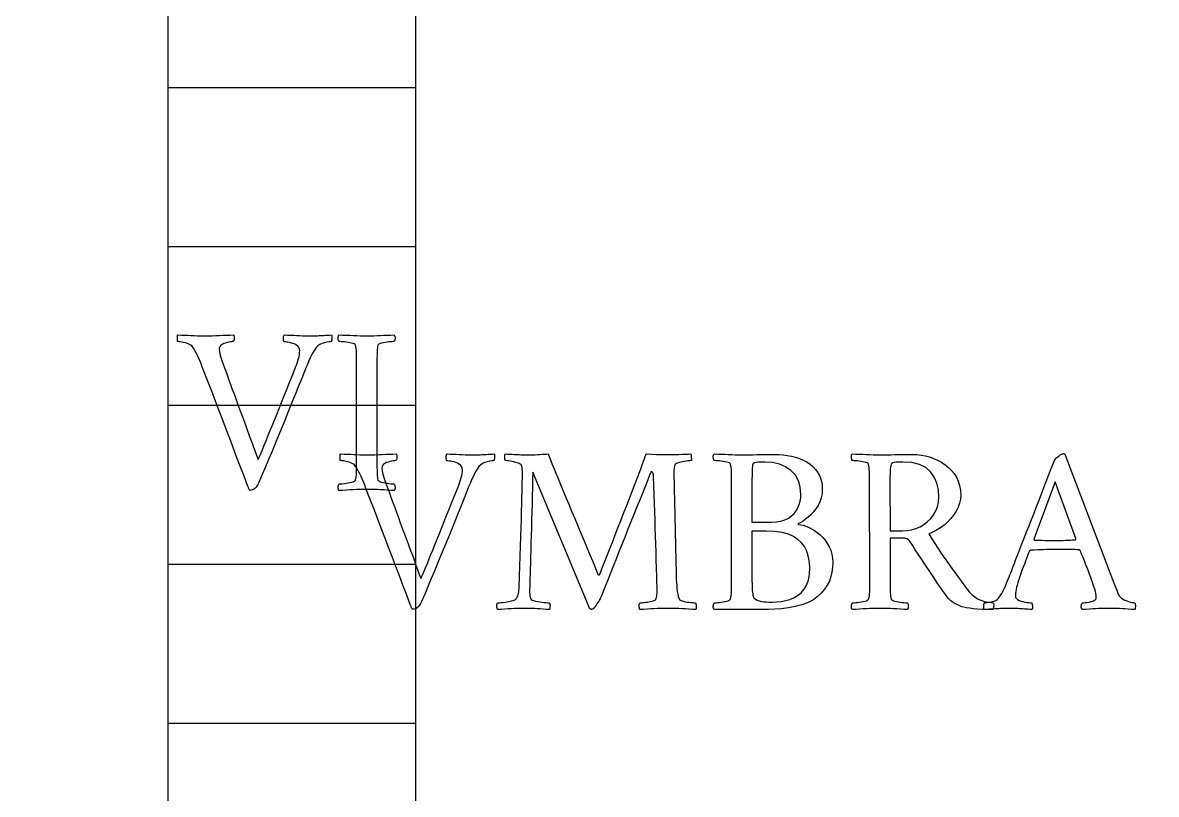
# Model space of a CAD drawing. Header units: millimetres. Extents: x -93 to 93, y -93 to 104.
# Drawn here: x -45.69 to -20.45, y -26.35 to -9.17 of the extents above; entities that cross this region are included whole.
import ezdxf

# ---------------------------------------------------------------- set-up
doc = ezdxf.new("R2010")
doc.units = ezdxf.units.MM
for name, color, linetype in [('CUT_OUTER', 1, 'Continuous'), ('ENGRAVE', 7, 'Continuous'), ('TEXT', 5, 'Continuous')]:
    doc.layers.add(name, color=color, linetype=linetype)

msp = doc.modelspace()

# ---------------------------------------------------------------- linework, layer by layer
at = {"layer": 'CUT_OUTER'}
msp.add_arc((-0.0002, -0.0002), 92.4998, 179.658282, 0.243527, dxfattribs=at)
at = {"layer": 'ENGRAVE'}
for points in [[(-42.4575, 0), (-42.4575, -42.4575), (42.4575, -42.4575), (42.4575, 0)], [(-36.938, 0), (-36.938, -36.938), (36.938, -36.938), (36.938, 0)], [(-42.4575, -10.6144), (-36.938, -10.6144)], [(-42.4575, -14.1525), (-36.938, -14.1525)], [(-42.4575, -17.6906), (-36.938, -17.6906)], [(-42.4575, -21.2288), (-36.938, -21.2288)], [(-42.4575, -24.7669), (-36.938, -24.7669)]]:
    msp.add_lwpolyline(points, dxfattribs=at)
for radius in [90.65, 90.65, 88.2219, 83.7125, 83.7125, 80.1513, 73.5375, 73.5375, 69.6525, 62.4375, 62.4375]:
    msp.add_circle((0, 0), radius, dxfattribs=at)
at = {"layer": 'TEXT'}
for points in [[(-41.634, -16.1437), (-41.5492, -16.1432), (-41.4658, -16.1417), (-41.3837, -16.1392), (-41.3029, -16.1357), (-41.2231, -16.1319), (-41.144, -16.1284), (-41.0655, -16.1252), (-40.9877, -16.1223), (-40.9832, -16.1355), (-40.9804, -16.1537), (-40.9792, -16.1769), (-40.9797, -16.2051), (-40.9819, -16.2323), (-40.9857, -16.2525), (-40.9912, -16.2657), (-40.9984, -16.2719), (-41.0126, -16.2727), (-41.0338, -16.2752), (-41.062, -16.2794), (-41.0972, -16.2853), (-41.1354, -16.2933), (-41.1727, -16.304), (-41.2089, -16.3173), (-41.2441, -16.3333), (-41.2745, -16.3532), (-41.2962, -16.3781), (-41.3092, -16.4079), (-41.3135, -16.4428), (-41.3075, -16.4969), (-41.2895, -16.5737), (-41.2595, -16.6732), (-41.2174, -16.7954), (-41.1942, -16.859), (-41.1673, -16.9322), (-41.1368, -17.0152), (-41.1026, -17.1078), (-41.0657, -17.2078), (-41.0271, -17.3128), (-40.9869, -17.4228), (-40.945, -17.5378), (-40.9021, -17.6553), (-40.8589, -17.7728), (-40.8153, -17.8904), (-40.7714, -18.0079), (-40.7283, -18.123), (-40.6873, -18.2335), (-40.6482, -18.3394), (-40.6111, -18.4405), (-40.5768, -18.5348), (-40.5457, -18.6201), (-40.518, -18.6964), (-40.4936, -18.7637), (-40.4734, -18.8193), (-40.4582, -18.8605), (-40.4481, -18.8874), (-40.4429, -18.8999), (-40.4345, -18.8817), (-40.4202, -18.8485), (-40.3998, -18.8002), (-40.3735, -18.737), (-40.3422, -18.6614), (-40.3074, -18.5761), (-40.2688, -18.4811), (-40.2266, -18.3764), (-40.1813, -18.2641), (-40.1338, -18.1461), (-40.0838, -18.0224), (-40.0316, -17.893), (-39.978, -17.7603), (-39.9241, -17.6266), (-39.8699, -17.4919), (-39.8153, -17.3562), (-39.7614, -17.222), (-39.7091, -17.0918), (-39.6585, -16.9656), (-39.6096, -16.8434), (-39.5916, -16.7974), (-39.5749, -16.75), (-39.5596, -16.7012), (-39.5455, -16.6511), (-39.5338, -16.6024), (-39.5255, -16.5577), (-39.5205, -16.5169), (-39.5188, -16.4802), (-39.5233, -16.4402), (-39.5369, -16.4054), (-39.5594, -16.3761), (-39.5909, -16.352), (-39.6277, -16.3323), (-39.6657, -16.316), (-39.7051, -16.303), (-39.7458, -16.2933), (-39.7841, -16.2863), (-39.8159, -16.2813), (-39.8415, -16.2782), (-39.8607, -16.2772), (-39.87, -16.2687), (-39.8767, -16.2539), (-39.8807, -16.2327), (-39.882, -16.2051), (-39.8807, -16.1769), (-39.8767, -16.1537), (-39.87, -16.1355), (-39.8607, -16.1223), (-39.7896, -16.1252), (-39.7205, -16.1284), (-39.6534, -16.1319), (-39.5883, -16.1357), (-39.5232, -16.1392), (-39.4561, -16.1417), (-39.387, -16.1432), (-39.3159, -16.1437), (-39.2576, -16.1435), (-39.2057, -16.143), (-39.1601, -16.1422), (-39.1209, -16.141), (-39.085, -16.1395), (-39.0494, -16.1377), (-39.0142, -16.1355), (-38.9793, -16.133), (-38.9426, -16.1304), (-38.9019, -16.1277), (-38.8572, -16.125), (-38.8084, -16.1223), (-38.8041, -16.1357), (-38.8017, -16.1544), (-38.8014, -16.1784), (-38.8031, -16.2078), (-38.8061, -16.2359), (-38.8098, -16.2559), (-38.8141, -16.2679), (-38.8191, -16.2719), (-38.8403, -16.2736), (-38.8718, -16.2786), (-38.9137, -16.2869), (-38.966, -16.2986), (-39.0206, -16.3153), (-39.0695, -16.3387), (-39.1127, -16.3687), (-39.1503, -16.4054), (-39.1761, -16.439), (-39.2057, -16.4862), (-39.2389, -16.5472), (-39.2758, -16.6218), (-39.3133, -16.7024), (-39.3486, -16.7813), (-39.3814, -16.8586), (-39.412, -16.9342), (-39.4826, -17.1095), (-39.5502, -17.2774), (-39.6148, -17.438), (-39.6764, -17.5912), (-39.7362, -17.7395), (-39.7952, -17.885), (-39.8537, -18.0279), (-39.9114, -18.1681), (-39.9693, -18.3083), (-40.0283, -18.4512), (-40.0882, -18.5968), (-40.1491, -18.745), (-40.2125, -18.8986), (-40.28, -19.0601), (-40.3514, -19.2297), (-40.4269, -19.4073), (-40.4487, -19.4541), (-40.4716, -19.4928), (-40.4955, -19.5235), (-40.5203, -19.5462), (-40.5459, -19.5626), (-40.5718, -19.5742), (-40.598, -19.5813), (-40.6245, -19.5836), (-40.6322, -19.5814), (-40.6392, -19.5749), (-40.6455, -19.5641), (-40.6512, -19.5489), (-40.6565, -19.5327), (-40.6619, -19.5188), (-40.6672, -19.5073), (-40.6726, -19.4981), (-40.7592, -19.2696), (-40.8428, -19.0488), (-40.9235, -18.8356), (-41.0011, -18.6301), (-41.0775, -18.4277), (-41.1546, -18.2235), (-41.2324, -18.0177), (-41.3109, -17.8102), (-41.3922, -17.5966), (-41.4785, -17.3722), (-41.5698, -17.1372), (-41.6661, -16.8915), (-41.6953, -16.8161), (-41.7242, -16.7446), (-41.7527, -16.6772), (-41.7809, -16.6138), (-41.8098, -16.5537), (-41.8403, -16.4962), (-41.8726, -16.4415), (-41.9064, -16.3894), (-41.9225, -16.3691), (-41.9438, -16.3507), (-41.9705, -16.3343), (-42.0026, -16.32), (-42.0371, -16.3076), (-42.0714, -16.2973), (-42.1052, -16.2889), (-42.1388, -16.2826), (-42.17, -16.2779), (-42.1969, -16.2746), (-42.2194, -16.2726), (-42.2376, -16.2719), (-42.2399, -16.2674), (-42.2416, -16.2539), (-42.2426, -16.2313), (-42.243, -16.1998), (-42.2426, -16.1679), (-42.2416, -16.1444), (-42.2399, -16.1292), (-42.2376, -16.1223), (-42.1506, -16.1252), (-42.0714, -16.1284), (-41.9998, -16.1319), (-41.9358, -16.1357), (-41.8719, -16.1392), (-41.8003, -16.1417), (-41.721, -16.1432), (-41.634, -16.1437)], [(-38.0232, -16.1437), (-37.9463, -16.1432), (-37.8703, -16.1417), (-37.7954, -16.1392), (-37.7214, -16.1357), (-37.6472, -16.1319), (-37.5712, -16.1284), (-37.4936, -16.1252), (-37.4143, -16.1223), (-37.4051, -16.135), (-37.3989, -16.1517), (-37.3958, -16.1724), (-37.3956, -16.1971), (-37.3978, -16.2218), (-37.4016, -16.2425), (-37.4071, -16.2592), (-37.4143, -16.2719), (-37.4337, -16.2724), (-37.4597, -16.2739), (-37.4924, -16.2764), (-37.5318, -16.2799), (-37.5739, -16.2844), (-37.6146, -16.2899), (-37.654, -16.2964), (-37.6921, -16.304), (-37.7254, -16.313), (-37.7508, -16.324), (-37.7682, -16.337), (-37.7775, -16.352), (-37.7847, -16.3807), (-37.7902, -16.4135), (-37.794, -16.4502), (-37.7962, -16.4909), (-37.7974, -16.5346), (-37.7982, -16.5804), (-37.7987, -16.6281), (-37.7989, -16.6779), (-37.7989, -16.6859), (-37.7989, -16.6939), (-37.7989, -16.7019), (-37.7989, -16.7099), (-37.7989, -16.7179), (-37.7989, -16.7259), (-37.7989, -16.7339), (-37.7989, -16.742), (-37.7989, -18.9693), (-37.7989, -18.9773), (-37.7989, -18.9854), (-37.7989, -18.9934), (-37.7989, -19.0014), (-37.7989, -19.0094), (-37.7989, -19.0174), (-37.7989, -19.0254), (-37.7989, -19.0334), (-37.7987, -19.083), (-37.7982, -19.1302), (-37.7974, -19.1751), (-37.7962, -19.2177), (-37.794, -19.2573), (-37.7902, -19.2932), (-37.7847, -19.3254), (-37.7775, -19.3539), (-37.7682, -19.3669), (-37.7508, -19.3793), (-37.7254, -19.391), (-37.6921, -19.402), (-37.654, -19.4118), (-37.6146, -19.42), (-37.5739, -19.4265), (-37.5318, -19.4314), (-37.4924, -19.4349), (-37.4597, -19.4374), (-37.4337, -19.4389), (-37.4143, -19.4394), (-37.4071, -19.4521), (-37.4016, -19.4687), (-37.3978, -19.4894), (-37.3956, -19.5142), (-37.3958, -19.5389), (-37.3989, -19.5596), (-37.4051, -19.5762), (-37.4143, -19.5889), (-37.4936, -19.5838), (-37.5712, -19.5789), (-37.6472, -19.5744), (-37.7214, -19.5702), (-37.7954, -19.5667), (-37.8703, -19.5642), (-37.9463, -19.5627), (-38.0232, -19.5622), (-38.0983, -19.5627), (-38.1741, -19.5642), (-38.2506, -19.5667), (-38.3277, -19.5702), (-38.4055, -19.5744), (-38.4839, -19.5789), (-38.563, -19.5838), (-38.6428, -19.5889), (-38.652, -19.5762), (-38.6582, -19.5596), (-38.6614, -19.5389), (-38.6615, -19.5142), (-38.6594, -19.4894), (-38.6555, -19.4687), (-38.65, -19.4521), (-38.6428, -19.4394), (-38.6235, -19.4389), (-38.5974, -19.4374), (-38.5647, -19.4349), (-38.5253, -19.4314), (-38.4831, -19.4265), (-38.4419, -19.42), (-38.4016, -19.4118), (-38.3624, -19.402), (-38.3282, -19.391), (-38.303, -19.3793), (-38.2868, -19.3669), (-38.2796, -19.3539), (-38.2701, -19.3195), (-38.2629, -19.2805), (-38.2581, -19.2367), (-38.2556, -19.1883), (-38.2544, -19.1366), (-38.2536, -19.0828), (-38.2531, -19.0271), (-38.2529, -18.9693), (-38.2529, -16.742), (-38.2531, -16.684), (-38.2536, -16.6278), (-38.2544, -16.5732), (-38.2556, -16.5203), (-38.2581, -16.4707), (-38.2629, -16.4261), (-38.2701, -16.3866), (-38.2796, -16.352), (-38.2868, -16.337), (-38.303, -16.324), (-38.3282, -16.313), (-38.3624, -16.304), (-38.4016, -16.2964), (-38.4419, -16.2899), (-38.4831, -16.2844), (-38.5253, -16.2799), (-38.5647, -16.2764), (-38.5974, -16.2739), (-38.6235, -16.2724), (-38.6428, -16.2719), (-38.65, -16.2592), (-38.6555, -16.2425), (-38.6594, -16.2218), (-38.6615, -16.1971), (-38.6614, -16.1724), (-38.6582, -16.1517), (-38.652, -16.135), (-38.6428, -16.1223), (-38.563, -16.1252), (-38.4839, -16.1284), (-38.4055, -16.1319), (-38.3277, -16.1357), (-38.2506, -16.1392), (-38.1741, -16.1417), (-38.0983, -16.1432), (-38.0232, -16.1437)], [(-38.0115, -18.7931), (-37.9267, -18.7926), (-37.8433, -18.7911), (-37.7611, -18.7886), (-37.6803, -18.785), (-37.6006, -18.7812), (-37.5214, -18.7777), (-37.443, -18.7745), (-37.3652, -18.7717), (-37.3607, -18.7849), (-37.3579, -18.8031), (-37.3567, -18.8263), (-37.3572, -18.8545), (-37.3594, -18.8817), (-37.3632, -18.9019), (-37.3687, -18.9151), (-37.3759, -18.9213), (-37.3901, -18.9221), (-37.4113, -18.9246), (-37.4395, -18.9288), (-37.4747, -18.9346), (-37.5129, -18.9426), (-37.5501, -18.9533), (-37.5864, -18.9667), (-37.6216, -18.9827), (-37.652, -19.0025), (-37.6737, -19.0274), (-37.6867, -19.0573), (-37.691, -19.0922), (-37.685, -19.1463), (-37.667, -19.223), (-37.6369, -19.3225), (-37.5949, -19.4447), (-37.5717, -19.5083), (-37.5448, -19.5816), (-37.5143, -19.6645), (-37.48, -19.7572), (-37.4432, -19.8572), (-37.4046, -19.9622), (-37.3644, -20.0722), (-37.3225, -20.1872), (-37.2796, -20.3047), (-37.2363, -20.4222), (-37.1928, -20.5397), (-37.1489, -20.6572), (-37.1058, -20.7724), (-37.0647, -20.8829), (-37.0257, -20.9887), (-36.9886, -21.0899), (-36.9542, -21.1842), (-36.9232, -21.2695), (-36.8955, -21.3458), (-36.8711, -21.413), (-36.8509, -21.4686), (-36.8357, -21.5098), (-36.8256, -21.5367), (-36.8204, -21.5492), (-36.812, -21.531), (-36.7977, -21.4978), (-36.7773, -21.4496), (-36.7509, -21.3863), (-36.7197, -21.3107), (-36.6848, -21.2254), (-36.6463, -21.1304), (-36.604, -21.0258), (-36.5588, -20.9134), (-36.5112, -20.7954), (-36.4613, -20.6717), (-36.4091, -20.5424), (-36.3555, -20.4097), (-36.3016, -20.276), (-36.2473, -20.1413), (-36.1928, -20.0056), (-36.1388, -19.8714), (-36.0866, -19.7412), (-36.036, -19.615), (-35.9871, -19.4928), (-35.9691, -19.4467), (-35.9524, -19.3993), (-35.937, -19.3506), (-35.923, -19.3005), (-35.9113, -19.2518), (-35.903, -19.207), (-35.898, -19.1663), (-35.8963, -19.1296), (-35.9008, -19.0895), (-35.9143, -19.0548), (-35.9369, -19.0254), (-35.9684, -19.0014), (-36.0051, -18.9817), (-36.0432, -18.9653), (-36.0826, -18.9523), (-36.1233, -18.9426), (-36.1615, -18.9356), (-36.1934, -18.9306), (-36.219, -18.9276), (-36.2382, -18.9266), (-36.2475, -18.9181), (-36.2542, -18.9032), (-36.2582, -18.882), (-36.2595, -18.8545), (-36.2582, -18.8263), (-36.2542, -18.8031), (-36.2475, -18.7849), (-36.2382, -18.7717), (-36.1671, -18.7745), (-36.0979, -18.7777), (-36.0308, -18.7812), (-35.9657, -18.785), (-35.9006, -18.7886), (-35.8335, -18.7911), (-35.7644, -18.7926), (-35.6933, -18.7931), (-35.6351, -18.7929), (-35.5832, -18.7924), (-35.5376, -18.7916), (-35.4984, -18.7904), (-35.4625, -18.7889), (-35.4269, -18.787), (-35.3917, -18.7849), (-35.3568, -18.7824), (-35.3201, -18.7797), (-35.2794, -18.777), (-35.2346, -18.7744), (-35.1859, -18.7717), (-35.1816, -18.785), (-35.1792, -18.8037), (-35.1789, -18.8278), (-35.1806, -18.8572), (-35.1836, -18.8852), (-35.1872, -18.9052), (-35.1916, -18.9172), (-35.1966, -18.9213), (-35.2178, -18.9229), (-35.2493, -18.9279), (-35.2912, -18.9363), (-35.3435, -18.948), (-35.3981, -18.9647), (-35.447, -18.988), (-35.4902, -19.0181), (-35.5278, -19.0548), (-35.5536, -19.0883), (-35.5832, -19.1356), (-35.6164, -19.1965), (-35.6533, -19.2711), (-35.6908, -19.3517), (-35.7261, -19.4307), (-35.7589, -19.508), (-35.7895, -19.5836), (-35.8601, -19.7589), (-35.9277, -19.9268), (-35.9923, -20.0874), (-36.0539, -20.2406), (-36.1136, -20.3888), (-36.1727, -20.5344), (-36.2312, -20.6772), (-36.2889, -20.8175), (-36.3468, -20.9577), (-36.4057, -21.1006), (-36.4657, -21.2461), (-36.5266, -21.3943), (-36.59, -21.5479), (-36.6575, -21.7095), (-36.7289, -21.8791), (-36.8044, -22.0567), (-36.8262, -22.1034), (-36.8491, -22.1421), (-36.873, -22.1728), (-36.8978, -22.1955), (-36.9234, -22.2119), (-36.9492, -22.2236), (-36.9754, -22.2306), (-37.002, -22.2329), (-37.0097, -22.2308), (-37.0167, -22.2243), (-37.023, -22.2134), (-37.0287, -22.1982), (-37.034, -22.182), (-37.0394, -22.1682), (-37.0447, -22.1567), (-37.0501, -22.1475), (-37.1367, -21.919), (-37.2203, -21.6981), (-37.3009, -21.485), (-37.3786, -21.2795), (-37.455, -21.077), (-37.5321, -20.8729), (-37.6099, -20.6671), (-37.6884, -20.4596), (-37.7696, -20.2459), (-37.8559, -20.0216), (-37.9473, -19.7866), (-38.0436, -19.5409), (-38.0728, -19.4654), (-38.1017, -19.394), (-38.1302, -19.3265), (-38.1584, -19.2631), (-38.1873, -19.203), (-38.2178, -19.1456), (-38.25, -19.0908), (-38.2839, -19.0388), (-38.3, -19.0184), (-38.3213, -19), (-38.348, -18.9837), (-38.3801, -18.9693), (-38.4146, -18.957), (-38.4488, -18.9466), (-38.4827, -18.9383), (-38.5163, -18.9319), (-38.5475, -18.9273), (-38.5744, -18.9239), (-38.5969, -18.9219), (-38.6151, -18.9213), (-38.6174, -18.9167), (-38.6191, -18.9032), (-38.6201, -18.8807), (-38.6204, -18.8491), (-38.6201, -18.8173), (-38.6191, -18.7937), (-38.6174, -18.7785), (-38.6151, -18.7717), (-38.5281, -18.7745), (-38.4488, -18.7777), (-38.3772, -18.7812), (-38.3133, -18.785), (-38.2494, -18.7886), (-38.1778, -18.7911), (-38.0985, -18.7926), (-38.0115, -18.7931)], [(-34.4061, -18.7931), (-34.3413, -18.7926), (-34.2805, -18.7911), (-34.2238, -18.7886), (-34.171, -18.785), (-34.1213, -18.7812), (-34.0735, -18.7777), (-34.0278, -18.7745), (-33.9841, -18.7717), (-33.9645, -18.8294), (-33.938, -18.9012), (-33.9045, -18.987), (-33.8639, -19.0868), (-33.8178, -19.1985), (-33.7678, -19.3199), (-33.7137, -19.4509), (-33.6556, -19.5916), (-33.5943, -19.7393), (-33.5307, -19.8914), (-33.4648, -20.0478), (-33.3965, -20.2085), (-33.3274, -20.3713), (-33.259, -20.5337), (-33.1912, -20.6958), (-33.1241, -20.8575), (-33.0587, -21.0163), (-32.9959, -21.1693), (-32.9358, -21.3167), (-32.8784, -21.4584), (-32.8751, -21.4631), (-32.8704, -21.4664), (-32.8644, -21.4684), (-32.857, -21.4691), (-32.8497, -21.4678), (-32.8437, -21.4638), (-32.839, -21.4571), (-32.8357, -21.4477), (-32.7602, -21.255), (-32.6888, -21.0718), (-32.6213, -20.8984), (-32.5579, -20.7347), (-32.4963, -20.5758), (-32.4344, -20.4169), (-32.3721, -20.2579), (-32.3095, -20.099), (-32.2453, -19.936), (-32.178, -19.7645), (-32.1077, -19.5848), (-32.0345, -19.3966), (-32.0101, -19.3339), (-31.985, -19.2684), (-31.9593, -19.2003), (-31.933, -19.1296), (-31.9073, -19.0598), (-31.8836, -18.9947), (-31.8619, -18.9343), (-31.8422, -18.8785), (-31.8258, -18.8318), (-31.8141, -18.7984), (-31.8071, -18.7784), (-31.8048, -18.7717), (-31.6849, -18.7787), (-31.5764, -18.7837), (-31.4793, -18.7867), (-31.3935, -18.7877), (-31.3219, -18.7874), (-31.2459, -18.7864), (-31.1656, -18.7847), (-31.081, -18.7824), (-30.9991, -18.7797), (-30.9268, -18.777), (-30.8642, -18.7744), (-30.8113, -18.7717), (-30.8086, -18.7807), (-30.8059, -18.7971), (-30.8033, -18.8208), (-30.8006, -18.8518), (-30.7983, -18.8822), (-30.7966, -18.9039), (-30.7956, -18.9169), (-30.7952, -18.9213), (-30.8168, -18.9219), (-30.844, -18.9239), (-30.8769, -18.9273), (-30.9154, -18.9319), (-30.9563, -18.9379), (-30.9962, -18.9453), (-31.0351, -18.954), (-31.073, -18.964), (-31.1067, -18.975), (-31.1331, -18.9867), (-31.1521, -18.999), (-31.1638, -19.0121), (-31.1711, -19.0321), (-31.1772, -19.0548), (-31.1818, -19.0802), (-31.1852, -19.1082), (-31.1875, -19.1369), (-31.1892, -19.1643), (-31.1902, -19.1903), (-31.1905, -19.215), (-31.1878, -19.2905), (-31.1852, -19.3833), (-31.1825, -19.4935), (-31.1798, -19.621), (-31.177, -19.7614), (-31.1738, -19.9101), (-31.1703, -20.0672), (-31.1665, -20.2326), (-31.1625, -20.4017), (-31.1585, -20.5698), (-31.1545, -20.7368), (-31.1505, -20.9029), (-31.1466, -21.0638), (-31.1431, -21.2154), (-31.1399, -21.3576), (-31.1371, -21.4905), (-31.1341, -21.5643), (-31.1304, -21.636), (-31.1261, -21.7058), (-31.1211, -21.7736), (-31.1141, -21.8377), (-31.1037, -21.8964), (-31.09, -21.9498), (-31.073, -21.9979), (-31.061, -22.0154), (-31.041, -22.0306), (-31.0129, -22.0435), (-30.9769, -22.054), (-30.9366, -22.0627), (-30.8961, -22.07), (-30.8552, -22.076), (-30.8139, -22.0807), (-30.7764, -22.0842), (-30.7465, -22.0867), (-30.7243, -22.0882), (-30.7098, -22.0887), (-30.7006, -22.1082), (-30.6944, -22.1294), (-30.6913, -22.1523), (-30.6911, -22.1769), (-30.6926, -22.1997), (-30.6944, -22.2176), (-30.6966, -22.2304), (-30.6991, -22.2383), (-30.7761, -22.2331), (-30.852, -22.2283), (-30.9269, -22.2238), (-31.0009, -22.2196), (-31.0758, -22.2161), (-31.1538, -22.2136), (-31.2347, -22.2121), (-31.3187, -22.2116), (-31.4065, -22.2121), (-31.4883, -22.2136), (-31.5641, -22.2161), (-31.6339, -22.2196), (-31.7036, -22.2238), (-31.7794, -22.2283), (-31.8612, -22.2331), (-31.949, -22.2383), (-31.9517, -22.2303), (-31.9543, -22.2169), (-31.957, -22.1982), (-31.9597, -22.1742), (-31.961, -22.1488), (-31.9597, -22.1261), (-31.9557, -22.1061), (-31.949, -22.0887), (-31.9306, -22.0882), (-31.9076, -22.0867), (-31.8799, -22.0842), (-31.8475, -22.0807), (-31.8128, -22.0764), (-31.7781, -22.0714), (-31.7433, -22.0657), (-31.7086, -22.0593), (-31.6762, -22.0525), (-31.6485, -22.0453), (-31.6255, -22.0378), (-31.6071, -22.03), (-31.5948, -22.0183), (-31.5844, -21.9993), (-31.5761, -21.9729), (-31.5698, -21.9392), (-31.5651, -21.9031), (-31.5617, -21.8697), (-31.5597, -21.839), (-31.5591, -21.811), (-31.5594, -21.7794), (-31.5604, -21.7435), (-31.5621, -21.7033), (-31.5644, -21.6587), (-31.5667, -21.6142), (-31.5684, -21.5739), (-31.5694, -21.5381), (-31.5698, -21.5065), (-31.5751, -21.3187), (-31.5804, -21.1346), (-31.5858, -20.9542), (-31.5911, -20.7774), (-31.5965, -20.6015), (-31.6018, -20.4235), (-31.6071, -20.2436), (-31.6125, -20.0616), (-31.6182, -19.8752), (-31.6245, -19.6817), (-31.6315, -19.4813), (-31.6392, -19.2738), (-31.6399, -19.2641), (-31.6419, -19.2511), (-31.6452, -19.2347), (-31.6499, -19.215), (-31.6562, -19.1963), (-31.6646, -19.183), (-31.6749, -19.175), (-31.6873, -19.1723), (-31.6929, -19.1746), (-31.6993, -19.1816), (-31.7063, -19.1933), (-31.714, -19.2097), (-31.7926, -19.4063), (-31.8682, -19.5956), (-31.9408, -19.7776), (-32.0104, -19.9521), (-32.078, -20.1216), (-32.1446, -20.288), (-32.2102, -20.4514), (-32.2748, -20.6118), (-32.3391, -20.7714), (-32.4037, -20.9323), (-32.4686, -21.0945), (-32.5339, -21.2581), (-32.6005, -21.4255), (-32.6694, -21.5993), (-32.7407, -21.7794), (-32.8143, -21.9659), (-32.8213, -21.9792), (-32.8317, -21.9979), (-32.8454, -22.022), (-32.8624, -22.0513), (-32.8812, -22.0829), (-32.9004, -22.1134), (-32.92, -22.143), (-32.9398, -22.1715), (-32.9594, -22.1964), (-32.9779, -22.2149), (-32.9954, -22.2271), (-33.0119, -22.2329), (-33.0183, -22.2346), (-33.0266, -22.2343), (-33.037, -22.2319), (-33.0493, -22.2276), (-33.052, -22.2253), (-33.0547, -22.2236), (-33.0573, -22.2226), (-33.06, -22.2223), (-34.3313, -19.1776), (-34.3343, -19.3499), (-34.3379, -19.5248), (-34.3423, -19.7024), (-34.3473, -19.8827), (-34.3525, -20.063), (-34.3573, -20.2406), (-34.3618, -20.4155), (-34.366, -20.5878), (-34.37, -20.7545), (-34.374, -20.9129), (-34.378, -21.063), (-34.382, -21.2047), (-34.3859, -21.3356), (-34.3894, -21.4531), (-34.3925, -21.5572), (-34.3954, -21.6481), (-34.3977, -21.7227), (-34.3994, -21.7782), (-34.4004, -21.8148), (-34.4007, -21.8323), (-34.4004, -21.8515), (-34.3994, -21.8717), (-34.3977, -21.8929), (-34.3954, -21.9151), (-34.3924, -21.937), (-34.3887, -21.9572), (-34.3844, -21.9757), (-34.3793, -21.9926), (-34.3665, -22.0103), (-34.344, -22.026), (-34.3117, -22.0396), (-34.2698, -22.0513), (-34.2229, -22.0612), (-34.1757, -22.0694), (-34.1281, -22.0759), (-34.0802, -22.0807), (-34.0368, -22.0842), (-34.0028, -22.0867), (-33.9781, -22.0882), (-33.9627, -22.0887), (-33.9537, -22.1017), (-33.948, -22.1194), (-33.9457, -22.1418), (-33.9467, -22.1688), (-33.9494, -22.1952), (-33.952, -22.2156), (-33.9547, -22.2299), (-33.9574, -22.2383), (-34.0322, -22.2331), (-34.1016, -22.2283), (-34.1657, -22.2238), (-34.2244, -22.2196), (-34.2842, -22.2161), (-34.3513, -22.2136), (-34.4257, -22.2121), (-34.5075, -22.2116), (-34.5947, -22.2121), (-34.6745, -22.2136), (-34.7469, -22.2161), (-34.812, -22.2196), (-34.8771, -22.2238), (-34.9495, -22.2283), (-35.0293, -22.2331), (-35.1165, -22.2383), (-35.1191, -22.2303), (-35.1218, -22.2169), (-35.1245, -22.1982), (-35.1271, -22.1742), (-35.1285, -22.1488), (-35.1271, -22.1261), (-35.1231, -22.1061), (-35.1165, -22.0887), (-35.0966, -22.0881), (-35.0691, -22.086), (-35.0338, -22.0827), (-34.9909, -22.078), (-34.9444, -22.072), (-34.8981, -22.0647), (-34.8522, -22.056), (-34.8067, -22.046), (-34.7656, -22.0346), (-34.7332, -22.022), (-34.7095, -22.0079), (-34.6945, -21.9926), (-34.6775, -21.9654), (-34.6638, -21.9372), (-34.6534, -21.9079), (-34.6464, -21.8777), (-34.6414, -21.8455), (-34.6371, -21.8103), (-34.6334, -21.7721), (-34.6304, -21.7308), (-34.6225, -21.4982), (-34.615, -21.2701), (-34.6079, -21.0468), (-34.601, -20.8281), (-34.5947, -20.6173), (-34.589, -20.4175), (-34.584, -20.2287), (-34.5796, -20.051), (-34.5758, -19.8867), (-34.5723, -19.7385), (-34.5691, -19.6063), (-34.5663, -19.4901), (-34.564, -19.3931), (-34.5623, -19.3185), (-34.5613, -19.2663), (-34.561, -19.2364), (-34.5611, -19.2074), (-34.5616, -19.179), (-34.5625, -19.1513), (-34.5636, -19.1242), (-34.5658, -19.0982), (-34.5696, -19.0735), (-34.5751, -19.0501), (-34.5823, -19.0281), (-34.5918, -19.0126), (-34.6097, -18.998), (-34.6359, -18.9845), (-34.6705, -18.972), (-34.7095, -18.9606), (-34.7492, -18.9506), (-34.7896, -18.942), (-34.8307, -18.9346), (-34.8689, -18.9288), (-34.9008, -18.9246), (-34.9263, -18.9221), (-34.9455, -18.9213), (-34.9479, -18.9167), (-34.9495, -18.9032), (-34.9505, -18.8807), (-34.9509, -18.8491), (-34.9505, -18.8173), (-34.9495, -18.7937), (-34.9479, -18.7785), (-34.9455, -18.7717), (-34.8871, -18.7744), (-34.8347, -18.777), (-34.7883, -18.7797), (-34.7479, -18.7824), (-34.7105, -18.7849), (-34.6731, -18.787), (-34.6357, -18.7889), (-34.5983, -18.7904), (-34.5583, -18.7916), (-34.5129, -18.7924), (-34.4621, -18.7929), (-34.4061, -18.7931)], [(-28.9364, -18.7824), (-28.8476, -18.7849), (-28.7575, -18.7924), (-28.666, -18.8049), (-28.5732, -18.8224), (-28.4817, -18.8455), (-28.3943, -18.8745), (-28.3108, -18.9096), (-28.2314, -18.9506), (-28.1576, -18.9985), (-28.0911, -19.0541), (-28.0321, -19.1174), (-27.9803, -19.1883), (-27.9383, -19.2678), (-27.9082, -19.3566), (-27.8902, -19.4547), (-27.8842, -19.5622), (-27.89, -19.6587), (-27.9075, -19.7505), (-27.9367, -19.8376), (-27.9776, -19.9201), (-28.0264, -19.9965), (-28.0791, -20.0657), (-28.1359, -20.1274), (-28.1966, -20.1818), (-28.2572, -20.2286), (-28.3135, -20.2673), (-28.3654, -20.298), (-28.413, -20.3207), (-28.419, -20.326), (-28.421, -20.3314), (-28.419, -20.3367), (-28.413, -20.3421), (-28.3629, -20.3481), (-28.3088, -20.3608), (-28.2507, -20.3801), (-28.1886, -20.4062), (-28.1247, -20.4387), (-28.0611, -20.4776), (-27.9978, -20.5228), (-27.9349, -20.5744), (-27.875, -20.632), (-27.8207, -20.6953), (-27.7722, -20.7642), (-27.7293, -20.8388), (-27.6942, -20.9186), (-27.6692, -21.0031), (-27.6542, -21.0922), (-27.6491, -21.186), (-27.654, -21.2962), (-27.6685, -21.4023), (-27.6927, -21.5045), (-27.7266, -21.6026), (-27.7725, -21.6968), (-27.8328, -21.7869), (-27.9074, -21.8731), (-27.9963, -21.9552), (-28.0972, -22.0268), (-28.2127, -22.0867), (-28.3429, -22.135), (-28.4877, -22.1715), (-28.6396, -22.1987), (-28.7909, -22.2189), (-28.9414, -22.2321), (-29.0913, -22.2383), (-30.2932, -22.2383), (-30.3023, -22.2256), (-30.3085, -22.2089), (-30.3117, -22.1882), (-30.3118, -22.1635), (-30.3097, -22.1388), (-30.3058, -22.1181), (-30.3003, -22.1014), (-30.2932, -22.0887), (-30.2738, -22.0882), (-30.2478, -22.0867), (-30.215, -22.0842), (-30.1756, -22.0807), (-30.1334, -22.0759), (-30.0922, -22.0694), (-30.052, -22.0612), (-30.0127, -22.0513), (-29.9785, -22.0403), (-29.9533, -22.0286), (-29.9371, -22.0163), (-29.9299, -22.0033), (-29.9204, -21.9689), (-29.9132, -21.9298), (-29.9084, -21.8861), (-29.9059, -21.8377), (-29.9047, -21.7859), (-29.9039, -21.7322), (-29.9034, -21.6764), (-29.9032, -21.6187), (-29.9032, -19.3913), (-29.9034, -19.3334), (-29.9039, -19.2771), (-29.9047, -19.2225), (-29.9059, -19.1696), (-29.9084, -19.1201), (-29.9132, -19.0755), (-29.9204, -19.0359), (-29.9299, -19.0014), (-29.9371, -18.9864), (-29.9533, -18.9733), (-29.9785, -18.9623), (-30.0127, -18.9533), (-30.052, -18.9458), (-30.0922, -18.9393), (-30.1334, -18.9338), (-30.1756, -18.9293), (-30.215, -18.9258), (-30.2478, -18.9233), (-30.2738, -18.9218), (-30.2932, -18.9213), (-30.3003, -18.9086), (-30.3058, -18.8919), (-30.3097, -18.8712), (-30.3118, -18.8465), (-30.3117, -18.8218), (-30.3085, -18.8011), (-30.3023, -18.7844), (-30.2932, -18.7717), (-30.2134, -18.7745), (-30.1342, -18.7777), (-30.0558, -18.7812), (-29.978, -18.785), (-29.9009, -18.7886), (-29.8244, -18.7911), (-29.7487, -18.7926), (-29.6735, -18.7931), (-29.5948, -18.7927), (-29.5133, -18.7917), (-29.4292, -18.7901), (-29.3424, -18.7877), (-29.2509, -18.7854), (-29.1528, -18.7837), (-29.0479, -18.7827), (-28.9364, -18.7824)], [(-25.8598, -18.7824), (-25.771, -18.786), (-25.6808, -18.7971), (-25.5894, -18.8154), (-25.4966, -18.8411), (-25.4049, -18.8738), (-25.3169, -18.9132), (-25.2327, -18.9593), (-25.152, -19.0121), (-25.0771, -19.0716), (-25.0098, -19.1382), (-24.9502, -19.2119), (-24.8983, -19.2925), (-24.8562, -19.3801), (-24.8262, -19.4748), (-24.8082, -19.5764), (-24.8022, -19.6851), (-24.8087, -19.7779), (-24.8282, -19.8694), (-24.8608, -19.9595), (-24.9063, -20.0483), (-24.9621, -20.1338), (-25.0252, -20.2139), (-25.0956, -20.2887), (-25.1734, -20.3581), (-25.2557, -20.4202), (-25.3396, -20.4729), (-25.4253, -20.5163), (-25.5126, -20.5504), (-25.4438, -20.6629), (-25.3764, -20.7707), (-25.3103, -20.8739), (-25.2455, -20.9724), (-25.1807, -21.0683), (-25.1146, -21.164), (-25.0472, -21.2593), (-24.9784, -21.3543), (-24.907, -21.4516), (-24.8315, -21.5539), (-24.7521, -21.6612), (-24.6686, -21.7736), (-24.6114, -21.8437), (-24.5518, -21.9044), (-24.4899, -21.9559), (-24.4256, -21.9979), (-24.355, -22.0316), (-24.274, -22.058), (-24.1827, -22.077), (-24.0811, -22.0887), (-24.0724, -22.1017), (-24.0677, -22.1194), (-24.0671, -22.1418), (-24.0704, -22.1688), (-24.0754, -22.1952), (-24.0797, -22.2156), (-24.0834, -22.2299), (-24.0864, -22.2383), (-24.2118, -22.2371), (-24.3261, -22.2336), (-24.4294, -22.2278), (-24.5217, -22.2196), (-24.6027, -22.2097), (-24.672, -22.1989), (-24.7296, -22.187), (-24.7755, -22.1742), (-24.8048, -22.162), (-24.8396, -22.1468), (-24.8796, -22.1286), (-24.925, -22.1074), (-24.9728, -22.0802), (-25.0198, -22.044), (-25.0662, -21.9988), (-25.112, -21.9445), (-25.1313, -21.9181), (-25.1574, -21.8817), (-25.1901, -21.8353), (-25.2295, -21.7789), (-25.2742, -21.7142), (-25.323, -21.6427), (-25.3757, -21.5646), (-25.4325, -21.4798), (-25.4922, -21.3902), (-25.554, -21.2975), (-25.6177, -21.2019), (-25.6835, -21.1032), (-25.7496, -21.0036), (-25.8144, -20.9049), (-25.8778, -20.8073), (-25.9399, -20.7106), (-25.9659, -20.6826), (-26.0013, -20.6626), (-26.046, -20.6505), (-26.1001, -20.6465), (-26.3725, -20.6465), (-26.3725, -21.6187), (-26.3725, -21.6267), (-26.3725, -21.6347), (-26.3725, -21.6427), (-26.3725, -21.6507), (-26.3725, -21.6587), (-26.3725, -21.6667), (-26.3725, -21.6748), (-26.3725, -21.6828), (-26.3724, -21.7323), (-26.3719, -21.7796), (-26.371, -21.8245), (-26.3699, -21.8671), (-26.3677, -21.9066), (-26.3639, -21.9425), (-26.3584, -21.9747), (-26.3512, -22.0033), (-26.3418, -22.0163), (-26.3245, -22.0286), (-26.2991, -22.0403), (-26.2657, -22.0513), (-26.2277, -22.0612), (-26.1883, -22.0694), (-26.1475, -22.0759), (-26.1055, -22.0807), (-26.0661, -22.0842), (-26.0334, -22.0867), (-26.0073, -22.0882), (-25.988, -22.0887), (-25.9808, -22.1014), (-25.9753, -22.1181), (-25.9714, -22.1388), (-25.9693, -22.1635), (-25.9694, -22.1882), (-25.9726, -22.2089), (-25.9788, -22.2256), (-25.988, -22.2383), (-26.0672, -22.2331), (-26.1449, -22.2283), (-26.2208, -22.2238), (-26.2951, -22.2196), (-26.369, -22.2161), (-26.444, -22.2136), (-26.5199, -22.2121), (-26.5969, -22.2116), (-26.672, -22.2121), (-26.7478, -22.2136), (-26.8242, -22.2161), (-26.9013, -22.2196), (-26.9791, -22.2238), (-27.0576, -22.2283), (-27.1367, -22.2331), (-27.2165, -22.2383), (-27.2257, -22.2256), (-27.2318, -22.2089), (-27.235, -22.1882), (-27.2352, -22.1635), (-27.233, -22.1388), (-27.2292, -22.1181), (-27.2237, -22.1014), (-27.2165, -22.0887), (-27.1971, -22.0882), (-27.1711, -22.0867), (-27.1384, -22.0842), (-27.099, -22.0807), (-27.0567, -22.0759), (-27.0155, -22.0694), (-26.9753, -22.0612), (-26.9361, -22.0513), (-26.9018, -22.0403), (-26.8766, -22.0286), (-26.8605, -22.0163), (-26.8533, -22.0033), (-26.8438, -21.9689), (-26.8366, -21.9298), (-26.8317, -21.8861), (-26.8292, -21.8377), (-26.8281, -21.7859), (-26.8272, -21.7322), (-26.8267, -21.6764), (-26.8266, -21.6187), (-26.8319, -19.3913), (-26.8321, -19.3334), (-26.8326, -19.2771), (-26.8334, -19.2225), (-26.8346, -19.1696), (-26.8371, -19.1201), (-26.8419, -19.0755), (-26.8491, -19.0359), (-26.8586, -19.0014), (-26.8658, -18.9864), (-26.882, -18.9733), (-26.9072, -18.9623), (-26.9414, -18.9533), (-26.9805, -18.9458), (-27.0202, -18.9393), (-27.0606, -18.9338), (-27.1016, -18.9293), (-27.1399, -18.9258), (-27.1718, -18.9233), (-27.1973, -18.9218), (-27.2165, -18.9213), (-27.2237, -18.9086), (-27.2292, -18.8919), (-27.233, -18.8712), (-27.2352, -18.8465), (-27.235, -18.8218), (-27.2318, -18.8011), (-27.2257, -18.7844), (-27.2165, -18.7717), (-27.1369, -18.7745), (-27.0583, -18.7777), (-26.9806, -18.7812), (-26.904, -18.785), (-26.8281, -18.7886), (-26.7525, -18.7911), (-26.6772, -18.7926), (-26.6022, -18.7931), (-26.5233, -18.7927), (-26.4413, -18.7917), (-26.3564, -18.7901), (-26.2684, -18.7877), (-26.1757, -18.7854), (-26.0768, -18.7837), (-25.9714, -18.7827), (-25.8598, -18.7824)], [(-23.7179, -21.4958), (-23.7147, -21.4876), (-23.7052, -21.4631), (-23.6893, -21.4222), (-23.6671, -21.365), (-23.6396, -21.2937), (-23.6077, -21.2107), (-23.5715, -21.1161), (-23.5309, -21.0098), (-23.4867, -20.8944), (-23.4394, -20.7727), (-23.3892, -20.6447), (-23.3359, -20.5103), (-23.281, -20.3718), (-23.2258, -20.2312), (-23.1702, -20.0887), (-23.1143, -19.9441), (-23.0587, -19.8001), (-23.0041, -19.659), (-22.9505, -19.521), (-22.8979, -19.386), (-22.8474, -19.2564), (-22.7998, -19.1349), (-22.7552, -19.0214), (-22.7137, -18.9159), (-22.6998, -18.8939), (-22.6796, -18.8705), (-22.6531, -18.8458), (-22.6202, -18.8198), (-22.5863, -18.7964), (-22.5568, -18.7797), (-22.5316, -18.7697), (-22.5107, -18.7664), (-22.5059, -18.7665), (-22.502, -18.767), (-22.4992, -18.7679), (-22.4973, -18.769), (-22.4955, -18.7705), (-22.4927, -18.7724), (-22.4888, -18.7745), (-22.484, -18.777), (-21.421, -21.5653), (-21.3686, -21.7028), (-21.3289, -21.8056), (-21.3019, -21.8737), (-21.2875, -21.9071), (-21.271, -21.9355), (-21.2481, -21.9619), (-21.2189, -21.9862), (-21.1833, -22.0086), (-21.1446, -22.0285), (-21.1059, -22.0453), (-21.0672, -22.0592), (-21.0284, -22.07), (-20.9932, -22.0782), (-20.965, -22.084), (-20.9438, -22.0876), (-20.9296, -22.0887), (-20.9206, -22.1039), (-20.9149, -22.1228), (-20.9126, -22.1453), (-20.9136, -22.1715), (-20.9163, -22.1967), (-20.9189, -22.2162), (-20.9216, -22.2301), (-20.9243, -22.2383), (-20.9997, -22.2331), (-21.0712, -22.2283), (-21.1386, -22.2238), (-21.202, -22.2196), (-21.2665, -22.2161), (-21.3369, -22.2136), (-21.4134, -22.2121), (-21.4958, -22.2116), (-21.5828, -22.2121), (-21.6621, -22.2136), (-21.7337, -22.2161), (-21.7976, -22.2196), (-21.8615, -22.2238), (-21.9332, -22.2283), (-22.0124, -22.2331), (-22.0994, -22.2383), (-22.1086, -22.2256), (-22.1148, -22.2089), (-22.1179, -22.1882), (-22.1181, -22.1635), (-22.1156, -22.1388), (-22.1108, -22.1181), (-22.1036, -22.1014), (-22.0941, -22.0887), (-22.0667, -22.0876), (-22.0326, -22.084), (-21.9919, -22.0782), (-21.9445, -22.07), (-21.8978, -22.0598), (-21.859, -22.048), (-21.8283, -22.0345), (-21.8056, -22.0193), (-21.7963, -22.0066), (-21.7896, -21.9899), (-21.7856, -21.9692), (-21.7843, -21.9445), (-21.7864, -21.9163), (-21.7929, -21.8797), (-21.8038, -21.8348), (-21.819, -21.7816), (-21.8375, -21.7223), (-21.8584, -21.6594), (-21.8816, -21.5928), (-21.9071, -21.5225), (-21.9338, -21.4509), (-21.9605, -21.3803), (-21.9872, -21.3107), (-22.0139, -21.2421), (-22.0395, -21.177), (-22.0627, -21.1179), (-22.0835, -21.0648), (-22.1021, -21.0178), (-22.1173, -20.9792), (-22.1281, -20.9517), (-22.1346, -20.9351), (-22.1368, -20.9296), (-22.1375, -20.929), (-22.1395, -20.927), (-22.1428, -20.9236), (-22.1475, -20.9189), (-22.1528, -20.9143), (-22.1582, -20.9109), (-22.1635, -20.9089), (-22.1688, -20.9083), (-22.2112, -20.9059), (-22.2583, -20.9043), (-22.3101, -20.9033), (-22.3665, -20.9029), (-22.4242, -20.9029), (-22.48, -20.9029), (-22.5337, -20.9029), (-22.5855, -20.9029), (-22.5988, -20.9029), (-22.6122, -20.9029), (-22.6255, -20.9029), (-22.6389, -20.9029), (-22.6519, -20.9029), (-22.6643, -20.9029), (-22.6759, -20.9029), (-22.687, -20.9029), (-22.7641, -20.9031), (-22.8352, -20.9036), (-22.9003, -20.9044), (-22.9594, -20.9056), (-23.0195, -20.9074), (-23.0876, -20.9103), (-23.1637, -20.9141), (-23.2478, -20.9189), (-23.2508, -20.9194), (-23.2545, -20.921), (-23.2588, -20.9235), (-23.2638, -20.927), (-23.2685, -20.9305), (-23.2718, -20.933), (-23.2738, -20.9345), (-23.2745, -20.935), (-23.277, -20.9416), (-23.2845, -20.9617), (-23.2971, -20.9951), (-23.3146, -21.0418), (-23.3356, -21.0977), (-23.3586, -21.1586), (-23.3837, -21.2246), (-23.4107, -21.2955), (-23.4379, -21.3678), (-23.4635, -21.4377), (-23.4873, -21.5053), (-23.5095, -21.5706), (-23.5314, -21.6347), (-23.5489, -21.6935), (-23.5621, -21.7469), (-23.571, -21.7949), (-23.5768, -21.838), (-23.581, -21.8764), (-23.5835, -21.9101), (-23.5843, -21.9392), (-23.5791, -21.967), (-23.5636, -21.9919), (-23.5377, -22.0138), (-23.5015, -22.0326), (-23.4598, -22.0485), (-23.4174, -22.0613), (-23.3743, -22.0712), (-23.3306, -22.078), (-23.2907, -22.0827), (-23.2592, -22.086), (-23.236, -22.0881), (-23.2211, -22.0887), (-23.2161, -22.0969), (-23.2118, -22.1108), (-23.2081, -22.1303), (-23.2051, -22.1555), (-23.2034, -22.1817), (-23.2037, -22.2042), (-23.2061, -22.2231), (-23.2104, -22.2383), (-23.2593, -22.2356), (-23.3046, -22.2329), (-23.3461, -22.2303), (-23.384, -22.2276), (-23.4201, -22.2249), (-23.4561, -22.2223), (-23.4922, -22.2196), (-23.5282, -22.2169), (-23.5671, -22.2146), (-23.6117, -22.2129), (-23.6619, -22.2119), (-23.7179, -22.2116), (-23.7743, -22.2119), (-23.826, -22.2129), (-23.8731, -22.2146), (-23.9155, -22.2169), (-23.9555, -22.2196), (-23.9956, -22.2223), (-24.0357, -22.2249), (-24.0757, -22.2276), (-24.1185, -22.2303), (-24.1665, -22.2329), (-24.2199, -22.2356), (-24.2787, -22.2383), (-24.2834, -22.2301), (-24.2867, -22.2162), (-24.2887, -22.1967), (-24.2894, -22.1715), (-24.2887, -22.1453), (-24.2867, -22.1228), (-24.2834, -22.1039), (-24.2787, -22.0887), (-24.2505, -22.0872), (-24.2139, -22.0827), (-24.169, -22.0752), (-24.1158, -22.0647), (-24.0632, -22.0508), (-24.0203, -22.0333), (-23.9871, -22.0121), (-23.9636, -21.9872), (-23.925, -21.935), (-23.8894, -21.8797), (-23.8569, -21.8215), (-23.8274, -21.7602), (-23.7995, -21.6966), (-23.7719, -21.6314), (-23.7447, -21.5644), (-23.7179, -21.4958)], [(-29.4492, -20.294), (-29.0166, -20.294), (-28.9047, -20.2883), (-28.8042, -20.2713), (-28.7151, -20.2429), (-28.6373, -20.2032), (-28.57, -20.1546), (-28.5125, -20.0997), (-28.4645, -20.0384), (-28.4263, -19.9708), (-28.3971, -19.8996), (-28.3762, -19.8273), (-28.3637, -19.754), (-28.3596, -19.6797), (-28.3734, -19.516), (-28.415, -19.3719), (-28.4842, -19.2476), (-28.5812, -19.1429), (-28.7009, -19.06), (-28.8383, -19.0007), (-28.9933, -18.9652), (-29.1661, -18.9533), (-29.1933, -18.9536), (-29.2269, -18.9546), (-29.2668, -18.9563), (-29.313, -18.9586), (-29.3572, -18.9633), (-29.3911, -18.972), (-29.4147, -18.9847), (-29.4278, -19.0014), (-29.435, -19.0257), (-29.4405, -19.0561), (-29.4444, -19.0925), (-29.4465, -19.1349), (-29.4477, -19.181), (-29.4485, -19.2284), (-29.449, -19.2771), (-29.4492, -19.3272), (-29.4492, -19.3376), (-29.4492, -19.3472), (-29.4492, -19.3562), (-29.4492, -19.3646), (-29.4492, -19.3726), (-29.4492, -19.3806), (-29.4492, -19.3886), (-29.4492, -19.3966)], [(-25.2882, -19.7332), (-25.2998, -19.5699), (-25.3343, -19.422), (-25.3919, -19.2895), (-25.4725, -19.1723), (-25.5802, -19.0765), (-25.7189, -19.0081), (-25.8886, -18.967), (-26.0894, -18.9533), (-26.1167, -18.9536), (-26.1502, -18.9546), (-26.1901, -18.9563), (-26.2363, -18.9586), (-26.2806, -18.9633), (-26.3145, -18.972), (-26.338, -18.9847), (-26.3512, -19.0014), (-26.3607, -19.0296), (-26.3679, -19.0661), (-26.3727, -19.111), (-26.3752, -19.1643), (-26.3764, -19.2219), (-26.3772, -19.2798), (-26.3777, -19.3381), (-26.3779, -19.3966), (-26.3725, -20.4863), (-26.0948, -20.4863), (-25.9945, -20.4804), (-25.8965, -20.4629), (-25.8008, -20.4337), (-25.7075, -20.3928), (-25.6196, -20.3414), (-25.5399, -20.2806), (-25.4687, -20.2105), (-25.4057, -20.1311), (-25.3543, -20.0431), (-25.3176, -19.9475), (-25.2956, -19.8442), (-25.2882, -19.7332)], [(-22.6976, -19.3966), (-23.173, -20.6679), (-23.1729, -20.6686), (-23.1724, -20.6706), (-23.1715, -20.6739), (-23.1704, -20.6786), (-23.1689, -20.6833), (-23.167, -20.6866), (-23.1649, -20.6886), (-23.1623, -20.6893), (-23.1091, -20.6918), (-23.0508, -20.6939), (-22.9876, -20.6958), (-22.9193, -20.6973), (-22.852, -20.6984), (-22.7918, -20.6993), (-22.7385, -20.6998), (-22.6923, -20.6999), (-22.6324, -20.6996), (-22.5755, -20.6986), (-22.5215, -20.6969), (-22.4706, -20.6946), (-22.4201, -20.6919), (-22.3671, -20.6893), (-22.3119, -20.6866), (-22.2543, -20.6839), (-22.2495, -20.6831), (-22.2456, -20.6806), (-22.2428, -20.6764), (-22.241, -20.6706), (-22.2398, -20.6647), (-22.2389, -20.6606), (-22.2384, -20.6581), (-22.2383, -20.6572)], [(-29.4492, -20.4916), (-29.4492, -21.624), (-29.449, -21.6452), (-29.4485, -21.6714), (-29.4477, -21.7026), (-29.4465, -21.7389), (-29.4447, -21.7771), (-29.4419, -21.8143), (-29.438, -21.8505), (-29.4332, -21.8857), (-29.4275, -21.9175), (-29.4212, -21.9432), (-29.4142, -21.9629), (-29.4065, -21.9765), (-29.3743, -22.0056), (-29.3364, -22.0286), (-29.2928, -22.0457), (-29.2436, -22.0567), (-29.189, -22.0637), (-29.1294, -22.0687), (-29.0648, -22.0717), (-28.9952, -22.0727), (-28.8969, -22.069), (-28.7996, -22.058), (-28.7032, -22.0396), (-28.6079, -22.0139), (-28.517, -21.9777), (-28.4337, -21.9278), (-28.3581, -21.8642), (-28.2901, -21.7869), (-28.234, -21.6936), (-28.194, -21.582), (-28.1699, -21.4519), (-28.1619, -21.3035), (-28.1666, -21.2055), (-28.1806, -21.1092), (-28.204, -21.0146), (-28.2367, -20.9216), (-28.2826, -20.8333), (-28.3455, -20.7527), (-28.4255, -20.6798), (-28.5225, -20.6145), (-28.6398, -20.5607), (-28.7809, -20.5223), (-28.9456, -20.4993), (-29.1341, -20.4916)]]:
    msp.add_lwpolyline(points, close=True, dxfattribs=at)

doc.saveas('drawing.dxf')
